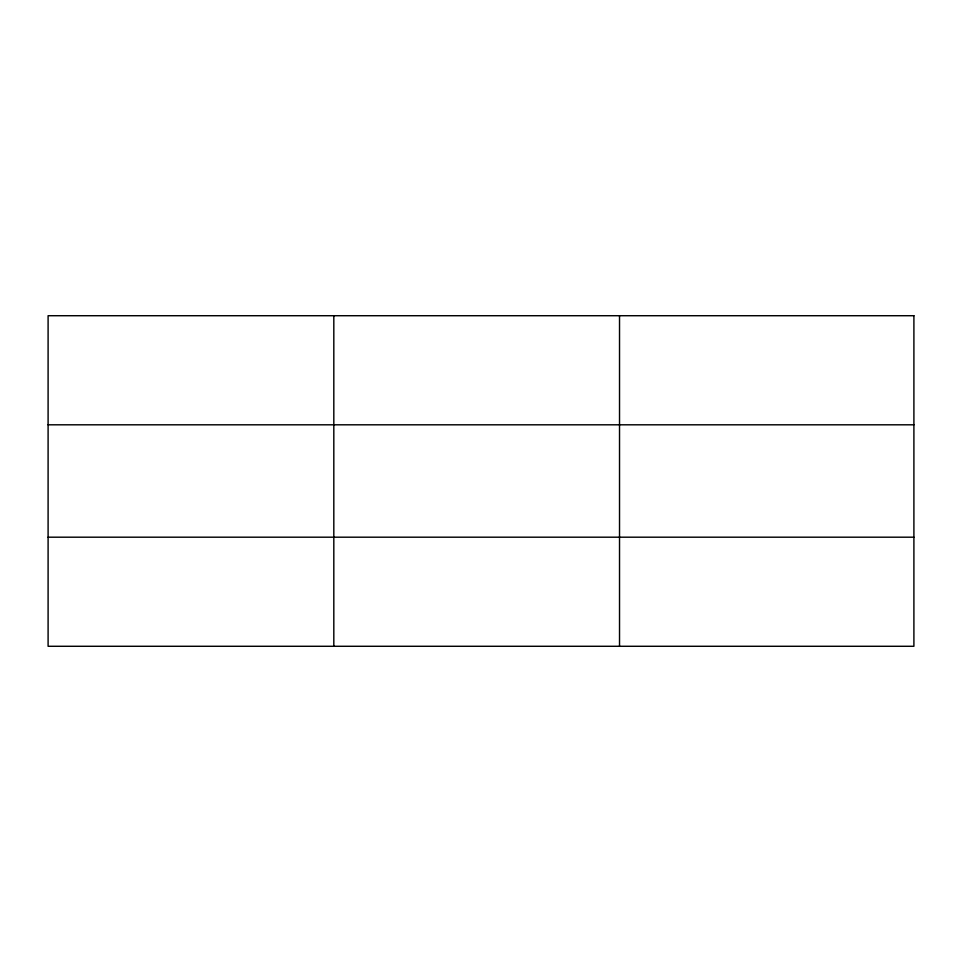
<?xml version="1.0" encoding="UTF-8"?>
<svg xmlns="http://www.w3.org/2000/svg" width="962" height="962" viewBox="0 0 962 962"><rect width="100%" height="100%" fill="white"/><g stroke="black" fill="none" stroke-linecap="round" stroke-linejoin="round"><path stroke-width="1.44" d="M333.814 646.284L333.814 315.716M619.528 646.284L619.528 315.716M48.1 424.807L913.9 424.807M48.1 537.193L913.9 537.193M913.9 315.716L48.1 315.716L48.1 646.284L913.9 646.284L913.9 315.716"/></g></svg>
